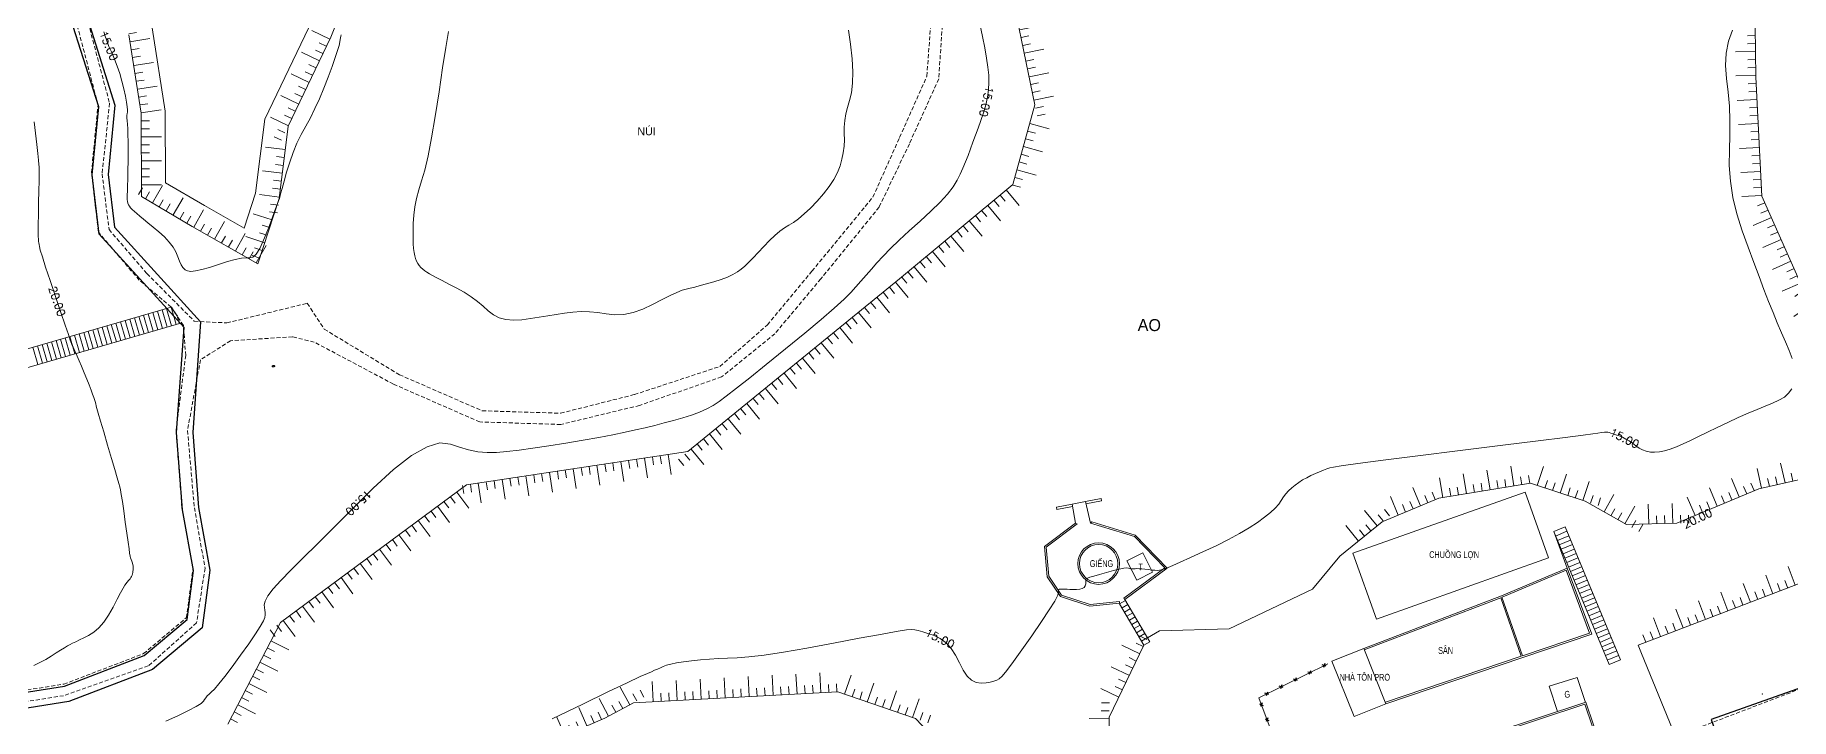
# Model space of a CAD drawing. Header units: inches. Extents: x 496359 to 501064, y 2374078 to 2377203.
# Drawn here: x 498504.2 to 498723.6, y 2376484 to 2376569.5 of the extents above; entities that cross this region are included whole.
import ezdxf
from ezdxf.enums import TextEntityAlignment as Align

# ---------------------------------------------------------------- set-up
doc = ezdxf.new("R2010")
doc.units = ezdxf.units.IN
doc.header["$MEASUREMENT"] = 0
doc.linetypes.add('DASHED', pattern=[0.75, 0.5, -0.25])
for name, color, linetype in [('chu', 6, 'Continuous'), ('MANH', 147, 'Continuous'), ('NOI', 2, 'Continuous'), ('tl', 8, 'Continuous')]:
    doc.layers.add(name, color=color, linetype=linetype)
for name, color, linetype, lineweight in [('LC Net dam 1', 30, 'Continuous', 30), ('LC Net manh', 239, 'Continuous', 5), ('manh1', 67, 'Continuous', 13)]:
    doc.layers.add(name, color=color, linetype=linetype, lineweight=lineweight)
doc.styles.get("Standard").update_dxf_attribs({"font": 'vnsimli.shx', "height": 2})
doc.styles.add('style1', font='')
doc.styles.get('style1').set_extended_font_data('.VnAvantH')

# ---------------------------------------------------------------- blocks, each defined once
blk = doc.blocks.new('r')
at = {"layer": 'tl', "color": 7}
for points in [[(0.1767766952966099, -0.1767766952966667), (-0.1767766952966667, 0.1767766952966667)], [(0.1767766952966667, 0.1767766952966667), (-0.1767766952966667, -0.1767766952966099)]]:
    blk.add_lwpolyline(points, dxfattribs=at)
blk = doc.blocks.new('t2')
at = {"layer": 'tl', "color": 250, "lineweight": 0}
for p, q in [((-2, 0), (-2, -1)), ((-1, 0), (-1, -1)), ((0, 0), (0, -2.5))]:
    blk.add_line(p, q, dxfattribs=at)
blk = doc.blocks.new('t1')
at = {"layer": 'tl', "color": 250, "lineweight": 0}
for p, q in [((0, 0), (0, 2.5)), ((-2, 0), (-2, 1)), ((-1, 0), (-1, 1))]:
    blk.add_line(p, q, dxfattribs=at)
blk = doc.blocks.new('Nền HT mới')
at = {"layer": 'MANH', "color": 2, "lineweight": 0, "elevation": -28.37660884582989}
for points in [[(130.6006077838874, 288.7666021673394), (132.1566226353216, 278.983901989126), (132.1966013410174, 268.5825400249487), (138.5302711901068, 264.8412317991642), (146.7290854587382, 260.1609931741295), (149.3876324974744, 268.3186597916683), (150.5236361792822, 277.381872502101), (155.8333753283996, 288.5088754756762), (159.2971724959834, 297.2282895715362)], [(133.4967058953525, 289.6569321453026), (135.15571147233, 279.2267269719778), (135.1900275715789, 270.298619802521), (140.0368831086134, 267.4355750078721), (145.0179013789211, 264.59219383862), (146.4465424743876, 268.9759333789734), (147.6072442911727, 278.2361916223927), (153.0824843711498, 289.7100156540437)], [(319.263608146056, 212.4965253066657), (342.6796568846958, 221.4207838456532), (352.9952836979692, 224.3750973781025), (357.0535828823386, 227.1874251914596), (361.2376730325677, 234.439507348874), (362.4697079947846, 239.6731787039353), (374.9819968995334, 252.0481692640496), (378.8087261418159, 253.566352819038), (392.8085973985771, 257.9236627453392), (398.1271565185789, 244.0935118104717)], [(117.2330175737197, 249.3193360901823), (135.8969602704792, 254.7470840592323)], [(135.9487418371182, 252.4203834621621), (135.3208285011979, 254.5795365003323)], [(136.5248736062831, 252.5879310205964), (135.8969602703628, 254.7470840592323)], [(117.8609309095236, 247.1601830515465), (136.5248736062831, 252.5879310205964)], [(128.4590288380323, 250.2422651978595), (127.8311155020538, 252.4014182364954)], [(129.0351606071972, 250.4098127567595), (128.4072472712187, 252.5689657953953)], [(129.6112923763621, 250.5773603151938), (128.9833790403836, 252.7365133538297)], [(130.1874241455271, 250.7449078740938), (129.5595108095486, 252.9040609127296)], [(130.7635559146338, 250.9124554329937), (130.1356425787135, 253.0716084716296)], [(131.3396876837987, 251.0800029918937), (130.7117743478784, 253.2391560305296)], [(131.9158194529637, 251.247550550328), (131.2879061170433, 253.4067035889639)], [(132.4919512221286, 251.415098109228), (131.8640378862083, 253.5742511478638)], [(133.0680829914099, 251.582645668128), (132.4401696554896, 253.7417987067638)], [(133.6442147604585, 251.7501932270279), (133.0163014245381, 253.9093462656638)], [(134.2203465296234, 251.9177407854622), (133.5924331937031, 254.0768938240981)], [(134.7964782987883, 252.0852883443622), (134.168564962868, 254.244441382998)], [(135.3726100679532, 252.2528359032622), (134.7446967320329, 254.411988941898)], [(136.9057005858676, 252.7398999710022), (136.6551712789851, 253.6013741315728)], [(120.9693158396449, 248.0641469307629), (120.3414025037246, 250.2232999693988)], [(121.5454476088098, 248.2316944896629), (120.9175342728895, 250.3908475282988)], [(122.1215793779747, 248.3992420485629), (121.4936660420544, 250.5583950871987)], [(122.6977111471397, 248.5667896074629), (122.0697978112194, 250.725942645633)], [(123.2738429163046, 248.7343371658972), (122.6459295803843, 250.893490204533)], [(123.8499746854695, 248.9018847247971), (123.2220613495492, 251.061037763433)], [(124.4261064546345, 249.0694322836971), (123.7981931187142, 251.2285853223329)], [(125.0022382237994, 249.2369798421314), (124.3743248878791, 251.3961328807673)], [(125.5783699929643, 249.4045274010314), (124.950456657044, 251.5636804396672)], [(126.1545017621293, 249.5720749599313), (125.5265884262089, 251.7312279985672)], [(126.7306335312942, 249.7396225188313), (126.1027201953739, 251.8987755574672)], [(127.3067653004591, 249.9071700772656), (126.6788519645388, 252.0663231159015)], [(127.8828970696241, 250.0747176361656), (127.2549837337037, 252.2338706748014)], [(119.2409205321501, 247.5615042545287), (118.6130071962298, 249.7206572931645)], [(119.817052301315, 247.7290518134287), (119.1891389653947, 249.8882048520645)], [(120.3931840704799, 247.8965993723286), (119.7652707345596, 250.0557524109645)], [(323.9045738191971, 201.0482350144921), (319.6920410780049, 211.4329590307934), (319.263608146056, 212.4965253066657)]]:
    blk.add_lwpolyline(points, dxfattribs=at)
at = {"layer": 'MANH', "color": 3, "linetype": 'DASHED', "lineweight": 0, "elevation": -28.37660884582989}
for points in [[(114.2086598497162, 206.3054971852725), (122.4799023975547, 207.6008209725296), (132.4415577300288, 211.4197322097061), (137.7995067356433, 215.9165763756646), (138.6059597798785, 222.0457638003318), (137.2351622667093, 229.6549174445136), (136.4916100906021, 239.3122166608846), (137.7004576629306, 248.6755223031541), (137.4275071687925, 252.4343205191581), (135.8969602704792, 254.7470840592323), (131.9006354691855, 258.1094686416363), (126.7978475258615, 264.1012189876674), (125.9236943662445, 271.5230056493929), (126.7457914373417, 280.0481889554685), (123.8098085178108, 291.2496537840379), (120.212729850381, 299.7893557729585), (116.2962429747031, 309.5502425948544)], [(125.1300828381254, 291.7318080318546), (128.189141891552, 280.2227440084716), (127.2564853989797, 271.4199519585272), (128.1192799633181, 264.4393466454385), (132.8533524695131, 258.9413522378927), (138.7785847520036, 252.9790859408131), (142.841231612435, 252.7691109729385), (152.9013563243252, 255.2166507141119), (155.0262155360006, 251.9862113738818), (164.4101170998811, 246.2887332965074), (174.7473017173515, 241.7801607753536), (184.5622350779058, 241.4776113898879), (193.7978028764528, 243.808686986511), (204.4765880759851, 247.3204016195996), (210.4185959292272, 252.5218337941369), (215.9808712941058, 259.2322458358867), (223.612129618884, 268.5084071852652), (226.9376178106222, 275.9534859149171), (230.348810513683, 283.6094858063771), (230.9290590313658, 291.6007184809459)], [(232.3734572297008, 291.4662348590246), (231.826520046573, 283.2645589499189), (228.1626691622705, 275.1677542905709), (224.3799511725711, 267.2384835415905), (217.0927319902739, 258.2759478738917), (211.3403873697434, 251.4049535230188), (204.6928919703978, 246.0135283949239), (194.4365094534051, 242.4524075504778), (184.5992490366962, 240.0710229756696), (174.4484454690873, 240.3858688608198), (163.6779694417537, 245.1090003582103), (153.7794183349515, 250.3680245060859), (151.0635831773443, 251.0238113589039), (143.3107733955885, 250.540923702476), (139.5530261535941, 248.1607874319343), (137.9255951248388, 239.3018763679465), (138.7833809712365, 229.6621176343797), (140.1178721244842, 222.1074327723509), (139.0645245084352, 215.2843461688062), (133.0188775616161, 209.8772226268811), (122.444461835611, 206.1591563214934), (114.3294751014373, 204.8828357089697)]]:
    blk.add_lwpolyline(points, dxfattribs=at)
at = {"layer": 'MANH', "lineweight": 0, "elevation": -28.37660884582989}
for points in [[(257.4783015823969, 212.4767051538838), (253.1449559110379, 203.48538960511), (253.0344040448008, 192.8089303010529)], [(236.1018085350561, 195.763725437635), (228.905632908286, 203.3023749421736), (219.2124822475062, 206.6366147756962), (193.6741346931713, 205.2871181298433), (190.1031533433752, 203.3566300570419), (184.974244926595, 201.12904224679)], [(142.9788176775373, 202.6152495559691), (149.5528409895533, 215.3202124637937), (172.7997040564123, 232.5193114969334), (200.4731116030644, 236.6747320242612), (226.9193479712167, 258.2612726217521), (241.1078232970367, 270.0927817359952), (243.8503090795175, 280.0435214940844), (240.2165985992806, 297.6824361471845)], [(333.7369770694104, 299.3815290880775), (333.981861539015, 283.4980982052548), (334.7328017770824, 268.632278525216), (340.7054002647101, 255.113788472434), (349.2299847735603, 242.7507551898634), (349.8017061877226, 238.9721343269957), (345.7705544008686, 234.6073323529599), (334.3318157712392, 232.0424143107994), (324.0705979901295, 227.7122924136384), (317.7891188543335, 227.5586146148307), (312.6348901580832, 230.466770654024), (305.7880641983984, 232.7135194781622), (294.3273956104576, 230.8579399138143), (287.2438753549404, 227.891289481373), (281.9635547801781, 223.5994692816785)], [(136.6622337196068, 253.5907022896608), (135.8969602704792, 254.7470840592323)], [(136.5248736062831, 252.5879310205964), (136.9167529114684, 252.7018952639228)], [(252.1247926753176, 230.7997386953248), (250.1583715353672, 230.4347895201681)], [(252.1795350515795, 230.5047755245505), (250.2257872409, 230.1421783994338)], [(252.1795350515795, 230.5047755245505), (252.1247926753176, 230.7997386953248)], [(283.6080912583902, 223.9803221714137), (305.1179858398436, 231.6169995315759)], [(308.0438285648752, 223.3759064999795), (305.1179858398436, 231.6169995315759)], [(248.5159141939994, 230.0967675065076), (246.549493054049, 229.731818331351)], [(246.6042354303108, 229.4368551605767), (246.549493054049, 229.731818331351)], [(248.5706565702612, 229.8018043357333), (246.6042354303108, 229.4368551605767)], [(248.5159141939994, 230.0967675065076), (250.1583715353672, 230.4347895201681), (250.7837101214727, 227.7205699909864)], [(248.5159141939994, 230.0967675065076), (248.9156903084995, 227.7197386710359)], [(254.4306954862595, 217.7435919651216), (250.7358994744764, 217.3395123239061), (247.0420626828027, 218.5669705722867), (245.4014184325397, 221.0353273595138), (245.0350686953216, 224.8209943309812), (248.9156903084995, 227.7197386710359)], [(254.4089522243639, 217.9424065285748), (250.7575464503652, 217.5430722403726), (247.1704974024951, 218.7350450287959), (245.5956703767342, 221.1043795006735), (245.2449867740552, 224.7281608143276), (249.1425397549219, 227.6395525368316)], [(248.9156903084995, 227.7197386710359), (249.1425397549219, 227.6395525368316)], [(250.9525417634914, 227.8785945958844), (250.7837101214727, 227.7205699909864)], [(250.7837101214727, 227.7205699909864), (256.2939358141784, 226.0609631654261), (260.0709497716789, 222.1283367447941), (254.9824306829878, 218.3671069614975)], [(250.9525417634914, 227.8785945958844), (256.4018441610433, 226.2373370583555), (260.3728175608603, 222.1027600927664), (255.1013119705649, 218.2062740064612)], [(308.7080969876306, 226.6766810244335), (310.1147072168578, 227.2627396080097)], [(310.3802350623346, 222.1158396638384), (308.7080969876306, 226.6766810244335)], [(315.6308819032902, 210.0611747442199), (308.7080969876306, 226.6766810244335)], [(308.9388564848387, 226.122830815093), (310.3454667140659, 226.7088893986693)], [(309.1696159820467, 225.5689806057526), (310.5762262112739, 226.1550391893288)], [(310.1147072168578, 227.2627396080097), (317.0374921325174, 210.6472333277961)], [(255.3389782472559, 223.0209276317073), (257.3252400605752, 224.0343165052509)], [(258.5691604673675, 221.5962084233215), (257.3252400605752, 224.0343165052509)], [(286.5339339834218, 215.7392291398173), (283.6080912583902, 223.9803221714137)], [(309.4003754792548, 225.0151303964121), (310.806985708482, 225.6011889799884)], [(309.6311349763464, 224.4612801870717), (311.0377452055736, 225.0473387706479)], [(309.8618944735545, 223.9074299777312), (311.2685047027817, 224.4934885613075)], [(310.0926539707625, 223.3535797683908), (311.4992641999897, 223.939638351967)], [(256.5828986540482, 220.5828195497779), (255.3389782472559, 223.0209276317073)], [(281.9635547801781, 223.5994692816785), (278.5407426380598, 219.4919082000306), (268.1361973730427, 214.5115661606578), (259.4165107396011, 214.279064514154), (257.918597396002, 213.4008752791597)], [(286.5339339834218, 215.7392291398173), (308.0438285648752, 223.3759064999795)], [(302.1649036846402, 218.6497064143805), (310.3828157854778, 222.1088892225562), (313.4475064619373, 213.855019399376)], [(302.2424962082341, 218.4653713926127), (310.2679918443364, 221.8435599384284), (313.1883623544172, 213.9783753016418)], [(310.3234134679706, 222.7997295590503), (311.7300236971978, 223.3857881426266)], [(310.5541729651786, 222.2458793497099), (311.9607831944058, 222.8319379332861)], [(310.7849324623867, 221.6920291403694), (312.1915426916139, 222.2780877239456)], [(311.0156919595947, 221.138178931029), (312.422302188822, 221.7242375146052)], [(256.5828986540482, 220.5828195497779), (258.5691604673675, 221.5962084233215)], [(311.2464514568028, 220.5843287216885), (312.65306168603, 221.1703873052647)], [(311.4772109540108, 220.0304785123481), (312.8838211832381, 220.6165370959243)], [(311.7079704512189, 219.4766283030076), (313.1145806804461, 220.0626868865838)], [(311.938729948427, 218.9227780936671), (313.3453401776542, 219.5088366772434)], [(254.4089522243639, 217.9424065285748), (254.4306954862595, 217.7435919651216)], [(254.4437220072186, 217.652739039102), (255.1746144886756, 218.0812430721162)], [(254.4437220072186, 217.652739039102), (257.4783015823969, 212.4767051538838)], [(254.7471799647365, 217.1351356505802), (255.4780724461934, 217.5636396835944)], [(254.9824306829878, 218.3671069614975), (255.1013119705649, 218.2062740064612)], [(255.1013119705649, 218.2062740064612), (258.209194063912, 212.905209186898)], [(284.9463770553166, 212.0723787866918), (302.1649036846402, 218.6497064143805)], [(285.0177455988642, 211.8855458907237), (302.0905378460347, 218.4072042502848)], [(302.0232520013278, 218.6003627157224), (302.0247172472345, 218.596156412681)], [(302.0905378459183, 218.4072042502848), (304.6421186751149, 211.0823435703678)], [(302.2307242833822, 218.4607542515187), (302.2362722281878, 218.4628735184124)], [(302.2307242834986, 218.4607542515187), (304.7841887164441, 211.1304862824654)], [(312.169489445635, 218.3689278843267), (313.5760996748622, 218.9549864679029)], [(312.4002489423774, 217.8150776749862), (313.8068591716046, 218.4011362585625)], [(312.6310084395855, 217.2612274656458), (314.0376186688127, 217.847286049222)], [(312.8617679367935, 216.7073772563053), (314.2683781660207, 217.2934358398816)], [(255.0506379222543, 216.6175322620584), (255.7815304037113, 217.0460362950726)], [(255.3540958797721, 216.0999288735366), (256.0849883612291, 216.5284329065507)], [(255.6575538372899, 215.5823254850147), (256.3884463187469, 216.0108295180289)], [(255.9610117948077, 215.0647220964929), (256.6919042762647, 215.4932261295071)], [(313.0925274340016, 216.1535270469649), (314.4991376632288, 216.7395856305411)], [(313.3232869312096, 215.5996768376244), (314.7298971604368, 216.1857354212007)], [(313.5540464284177, 215.045826628284), (314.9606566576449, 215.6318852118602)], [(313.7848059256257, 214.4919764189435), (315.191416154853, 215.0780350025198)], [(256.2644697523256, 214.5471187079711), (256.9953622337825, 214.9756227409853)], [(256.5679277098434, 214.0295153194493), (257.2988201913004, 214.4580193524635)], [(256.8713856673612, 213.5119119309275), (257.6022781488182, 213.9404159639416)], [(257.174843624879, 212.9943085424056), (257.905736106336, 213.4228125754198)], [(257.4783015823969, 212.4767051538838), (258.2091940638538, 212.905209186898)], [(313.4475064619373, 213.855019399376), (287.7299482013959, 205.1402123378975)], [(313.1883623545336, 213.9783753016418), (304.7841887164441, 211.1304862824654)], [(314.0155654228338, 213.9381262096031), (315.422175652061, 214.5241847931793)], [(314.2463249200418, 213.3842760002626), (315.6529351492691, 213.9703345838388)], [(314.4770844172499, 212.8304257909222), (315.8836946464771, 213.4164843744984)], [(280.9606642668414, 210.4719389825514), (284.9463770553166, 212.0723787866918)], [(287.7299482013959, 205.1402123378975), (284.9463770553748, 212.0723787866918)], [(304.6421186749985, 211.0823435703678), (287.6657602257374, 205.3296322519345)], [(304.7079126382641, 210.893467870952), (304.7083309962809, 210.8922668843916)], [(314.707843914458, 212.2765755815817), (316.1144541436852, 212.8626341651579)], [(314.938603411666, 211.7227253722413), (316.3452136408932, 212.3087839558175)], [(315.1693629088741, 211.1688751629008), (316.5759731381013, 211.754933746477)], [(315.4001224060821, 210.6150249535604), (316.8067326353093, 211.2010835371366)], [(279.155717068531, 181.8759667993909), (277.9045457478542, 184.9982235677926), (279.5026462269061, 185.3868170040114), (271.8471667684544, 205.8844004533639), (280.4825454740248, 210.1593109326823)], [(283.7442354128625, 203.5397725337571), (280.9606642668414, 210.4719389825514)], [(315.6308819032902, 210.0611747442199), (317.0374921325174, 210.6472333277961)], [(308.1181282125226, 207.3696472071497), (311.6450880151287, 208.4386278194761)], [(308.1181282125226, 207.3696472071497), (309.1726189066585, 204.1653129108636)], [(311.6450880151287, 208.4386278194761), (312.6723563030291, 205.3170156282758)], [(283.7442354128625, 203.5397725337571), (287.7299482013377, 205.1402123378975)], [(298.646928078907, 189.7433342337063), (295.2294108172691, 199.5768455983525), (312.7315030347718, 205.3364797890572), (315.5951788763095, 196.8481616000099), (314.9330396808846, 195.1994949611289), (298.646928078907, 189.7433342337063)]]:
    blk.add_lwpolyline(points, dxfattribs=at)
at = {"layer": 'MANH', "color": 2, "linetype": 'DASHED', "lineweight": 0, "elevation": -28.37660884582989}
blk.add_lwpolyline([(383.6947054448583, 232.9691807738891), (386.6288089938507, 224.9830029420009), (323.9045738191971, 201.0482350144921)], dxfattribs=at)
at = {"layer": 'MANH', "lineweight": 0, "elevation": -28.37660884582989}
blk.add_lwpolyline([(298.7709208549977, 189.9957995786717), (295.4850789462262, 199.4504303177273), (312.6054550501331, 205.0844483728906), (315.3820713347568, 196.8541863546161), (314.7818868031072, 195.3597812186381)], close=True, dxfattribs=at)
at = {"layer": 'MANH', "lineweight": 0}
for radius in [2.599402094725611, 2.399402094725611]:
    blk.add_circle((251.8157910272175, 222.6769580654254, -13.46960884582989), radius, dxfattribs=at)
at = {"layer": 'MANH', "color": 2, "lineweight": 0}
blk.add_point((334.7900944525072, 206.378804053591, -1.039608845829889), dxfattribs=at)
at = {"layer": 'manh1', "color": 1, "lineweight": 0, "elevation": -28.37660884582989}
for points in [[(127.4657111725001, 289.1590008548847), (127.6177715308195, 288.6372504173232), (127.8343149270559, 288.0328757641291), (128.1158215762744, 287.3442082148431), (128.4556687719933, 286.5741616202904), (128.8136400581034, 285.7418877710043), (129.1494701256206, 284.866656172966), (129.4561942967166, 283.9522046907259), (129.732289814744, 283.0016909939623), (129.9755848157265, 282.0303232487677), (130.1745708735589, 281.126192777363), (130.3177927591069, 280.3773073865486), (130.4034509892272, 279.7982906451834), (130.4322038920991, 279.3888761503076), (130.4098009212803, 279.1328419232195), (130.3700804699374, 278.9331224895468), (130.3468776466952, 278.6925515811345), (130.3459189144824, 278.3942016516266), (130.3677279420126, 278.0336736961654), (130.4097202781168, 277.6015012286989), (130.4558655477058, 277.0452843442945), (130.4901129553955, 276.3128115198961), (130.5097351078921, 275.3959349621473), (130.5144184407591, 274.2979794311723), (130.5050089602055, 273.0470412796749), (130.4868962694936, 271.8083738618916), (130.4654892002627, 270.7472147917761), (130.441768357884, 269.8915502260825), (130.4162085439939, 269.2440594895197), (130.3906779628642, 268.7928323796405), (130.3759110386063, 268.4637283523953), (130.3826453267875, 268.1824720370969), (130.4127709543727, 267.9362094392454), (130.4668911270028, 267.7220919629945), (130.5467349526052, 267.5358820249712), (130.6620738711254, 267.355002725908), (130.8226849504908, 267.1569150490141), (131.0303366936905, 266.9376466008289), (131.285863049915, 266.6959020276008), (131.5924992114351, 266.4278816044716), (131.9688223833264, 266.1120823407), (132.4333383574312, 265.7270414619161), (132.9887824346124, 265.2692407685718), (133.6330606273887, 264.7390338358855), (134.350873711116, 264.1420603175102), (135.0525203237239, 263.5118045615418), (135.6483310394151, 262.8817936675077), (136.1232301877508, 262.2579665611884), (136.4764331707893, 261.6424297019294), (136.7183080719014, 261.0418829144364), (136.911847988672, 260.4944186885295), (137.1201588094746, 260.0381091860509), (137.3543981531448, 259.6795119298076), (137.6184058426925, 259.4198999022519), (137.9240631987968, 259.2603534697009), (138.3388183224642, 259.2060818503996), (138.9299622623994, 259.262199677938), (139.7082769753806, 259.4291252390867), (140.6711631524422, 259.7042536134286), (141.7922429829532, 260.0715369972786), (142.9158489127922, 260.4372934838211), (143.8863339601712, 260.7079708272977), (144.677464322308, 260.8684288518889), (145.2874841633648, 260.9213787428489), (145.7320922712724, 260.8982277986979), (146.1072372097451, 260.9847086108675), (146.5089325020717, 261.3664300790442), (146.9533316522766, 262.0739336329898), (147.441342161158, 263.1048589618331), (147.9622555299475, 264.4145027626691), (148.4509132643625, 265.737005532199), (148.8421206419052, 266.8064665439924), (149.1249155639134, 267.5778939146003), (149.2987201600963, 268.0472370804673), (149.3710293090016, 268.2351845404519), (149.3873901513334, 268.269917853122), (149.3934183578867, 268.2798863313546), (149.3970885190693, 268.2876527662775), (149.4006325057753, 268.3001445885202), (149.409466953196, 268.3363635949245), (149.4538598016416, 268.5033931312537), (149.5640388011861, 268.908128255458), (149.7451392534467, 269.5682527524805), (149.9977452195062, 270.4829742670445), (150.3202257636049, 271.6298548913946), (150.7022112101013, 272.8750595282218), (151.1332928169331, 274.0847234394787), (151.61156618322, 275.2362012350386), (152.1360136462072, 276.3274853089279), (152.7024336298391, 277.3691754177598), (153.2866343408286, 278.426877709051), (153.8644052284117, 279.5661958986348), (154.4314134114584, 280.7977127320519), (154.9858721568644, 282.1193209592639), (155.5213939450377, 283.5077943405522), (156.0014403922878, 284.8258826853162), (156.3895200804736, 285.936348466148), (156.6795742494915, 286.8160540861463), (156.8717417559283, 287.4634114875844), (156.9729144990606, 287.8920299219353), (157.0243050199979, 288.1851529618179), (157.0671943230018, 288.4262173701463), (157.1089535530236, 288.6301847304603), (157.1525285754515, 288.8033877913294)], [(236.9787671835556, 290.1675499514131), (237.3129864820557, 288.5887047596661), (237.5953827715757, 287.148828927373), (237.8182176725286, 285.8655408978848), (237.9799072797805, 284.739687471596), (238.0786865413584, 283.7587309991395), (238.1055490518384, 282.8465987876443), (238.0515476631163, 281.9271604157439), (237.9153321271924, 280.9874741373969), (237.6977481033, 280.0260199028453), (237.4052197951287, 279.046619153527), (237.0754467658162, 278.0737205938822), (236.7461291423579, 277.1318212113729), (236.4236950767854, 276.2250804518735), (236.1090133534208, 275.3539579966491), (235.8008685273862, 274.5170524902096), (235.49109914358, 273.705496121609), (235.1714527889899, 272.9103659381544), (234.8400773135991, 272.1298746005086), (234.4941122283972, 271.3622210397771), (234.1182467495719, 270.5983861665627), (233.6234766648313, 269.7860565198971), (232.9209187573915, 268.8729883520318), (231.9961092132771, 267.8506505595906), (230.8511483654192, 266.720100272858), (229.5131020256131, 265.4962113792462), (228.1422647316404, 264.2671700673563), (226.8989532131864, 263.1211779494224), (225.8103886269428, 262.0732168759605), (224.8795811816863, 261.1249763364358), (224.097370973851, 260.2716114133982), (223.4057883736141, 259.4823631178042), (222.7466165284322, 258.7263105986094), (222.108964974007, 257.9974758997014), (221.485707777033, 257.2909121382436), (220.8449798030242, 256.5829159719324), (220.0027161769731, 255.7362142316451), (218.7751428717211, 254.6137485131076), (217.1324306891229, 253.1933188270232), (215.0793784653697, 251.4787836344367), (212.6746084170345, 249.5154937058142), (210.2650550072476, 247.5716951921968), (208.1976298979762, 245.9156386455907), (206.5307956994557, 244.5927056464752), (205.2684164103748, 243.6069351238584), (204.3752134131546, 242.9371790717742), (203.6356510029918, 242.4525105258836), (202.8339751048525, 242.0218052686578), (201.9333785070967, 241.6225345287858), (200.9287720172479, 241.2506498973271), (199.8264276907476, 240.9043896844996), (198.6690670530124, 240.5772321661389), (197.4995002168043, 240.2627397393262), (196.3246193512505, 239.9597395592755), (195.1429673574794, 239.6676321578598), (193.9389094729604, 239.3839935804172), (192.6200942217301, 239.0948795582553), (191.094274785607, 238.7863748096315), (189.3465490067074, 238.4562582843391), (187.379750755329, 238.1051189707978), (185.2257854118407, 237.7387118394872), (183.0732513872254, 237.3909777327826), (181.1107489289761, 237.0958873549862), (179.370196272449, 236.8594047082042), (177.8545025824033, 236.6833431124141), (176.5492046115151, 236.5726184755949), (175.3646137109654, 236.5549129344909), (174.2108035601605, 236.6576496483212), (173.0716472080721, 236.8839316931007), (171.9403092680195, 237.2249543647667), (170.7919043726915, 237.6247863619974), (169.4839557034475, 237.7566445855809), (167.8742309799463, 237.2940061455047), (165.939556600938, 236.1827612309171), (163.6831232414743, 234.424773852752), (161.1472485505556, 232.0853378911888), (158.5826477491692, 229.5543526228903), (156.2401448992941, 227.2219301056502), (154.1628195408894, 225.1548536954833), (152.3583248506811, 223.3637114734775), (150.8295003490684, 221.8452485706111), (149.5857299821846, 220.5693476860797), (148.6361221614688, 219.5055546634285), (147.9815876676048, 218.6482566361701), (147.6184827720908, 217.9942305613695), (147.5240343238156, 217.5297510544224), (147.5652471438561, 217.1756888455166), (147.6090584967214, 216.8528504478199), (147.6322223337529, 216.5470609692311), (147.6283250981987, 216.2524645360572), (147.5821314989053, 215.9481008070907), (147.4086433452949, 215.5140636017932), (147.0230799464671, 214.8306693443483), (146.4117285088914, 213.8785159168219), (145.577092962053, 212.6608741967393), (144.5479096762183, 211.2167715597352), (143.4940929442573, 209.7771013844213), (142.5855761509201, 208.5727598303383), (141.8512293114954, 207.6427937396256), (141.2943391329072, 206.9905880051119), (140.9057558408867, 206.5974051397679), (140.6272940834797, 206.3474353332458), (140.4005324298678, 206.1246667825071), (140.2146685562957, 205.9089480731091), (140.0633099501765, 205.6953825158453), (139.9189038592785, 205.4747413801415), (139.6225262837297, 205.1965489899194), (139.0154826695843, 204.8104902351661), (138.0718263848148, 204.3084603808275), (136.794572192307, 203.6921461196071), (135.2277553014037, 202.9797723423144)], [(183.51809586748, 203.2550417570783), (187.329061735717, 205.1115244547291), (190.4859942605881, 206.6384296272336), (192.8810635544405, 207.7851664581722), (194.5047941188723, 208.5476586613258), (195.4081628527538, 208.95203934651), (195.9065066467201, 209.1591834527826), (196.3156747295916, 209.3301806402778), (196.6902303692814, 209.4926670691384), (197.0417039421782, 209.6513700331016), (197.3847144402143, 209.8070171451582), (197.7954454377805, 209.9592467769435), (198.3498087736707, 210.1075755110396), (199.0605212890705, 210.2518784319436), (199.9279721928224, 210.3918894598646), (200.9417798976692, 210.5261370315602), (202.0392656694794, 210.6460578534206), (203.1578455657627, 210.7431384524716), (204.2878015397046, 210.816256042981), (205.4334092537219, 210.8671873681633), (206.6300407276767, 210.9077156809544), (208.0856524197779, 211.0067637524953), (210.0078883188007, 211.2331743253781), (212.429933162236, 211.5981704512997), (215.3432513850903, 212.1002476973845), (218.6634448604354, 212.7191564123532), (221.8926603904156, 213.3349031246653), (224.5331372597184, 213.8274731016172), (226.5011247175325, 214.1764678689105), (227.7918789734294, 214.3795113148553), (228.4606880361143, 214.4427452347627), (228.8440237481891, 214.4053965224339), (229.2786546734906, 214.3067462029321), (229.8219458688445, 214.1533149992501), (230.4813191114854, 213.9449462224184), (231.243940008052, 213.6741790132983), (232.025380421609, 213.2964049106849), (232.7410092386463, 212.7671040305322), (233.3765712321665, 212.0794355570724), (233.9311661537549, 211.2368744764863), (234.4136477397451, 210.2671115267476), (234.8780386559129, 209.3328161457939), (235.3783819227874, 208.5966246937787), (235.923673758346, 208.0859963641888), (236.5138484498648, 207.8030499512715), (237.1395155031396, 207.7330390382012), (237.7443976650875, 207.7853663199967), (238.272277206187, 207.86942750862), (238.7141802951855, 207.9704272997951), (239.0724816744378, 208.090198155438), (239.3704036295576, 208.254530154114), (239.7449051309422, 208.616331301575), (240.3328236304269, 209.3283490593931), (241.1565307846804, 210.4152496857023), (242.2134190815314, 211.8722832747189), (243.4654717907006, 213.6462841303473), (244.6871960426843, 215.4230079836598), (245.6531108485115, 216.8882018429613), (246.3252826395374, 217.9886389471976), (246.7015909923402, 218.7192117333798), (246.8072469361987, 219.1025015757805), (246.7956370689253, 219.2791042848876), (246.8203017895039, 219.3898538131652), (246.907528731278, 219.4589985371022), (247.0615032974792, 219.491194762235), (247.2810502734546, 219.4901319383098), (247.5549329678224, 219.473290461061), (247.8717650726949, 219.4580641704997), (248.2293240603803, 219.4475366123406), (248.6256610716855, 219.4428152343644), (249.0513054787925, 219.4474611691585), (249.4513823746283, 219.4817337700551), (249.7710532004176, 219.5658480463935), (250.0011017668339, 219.7030547270006), (250.1410694966371, 219.8926431806212), (250.1974211157112, 220.1270988876386), (250.2094035564851, 220.3620453611402), (250.216360689029, 220.5531241259923), (250.225435801437, 220.6929467422342), (250.2401447526108, 220.7815410447693), (250.2744394074589, 220.826462480185), (250.4085150974033, 220.8730158986909), (250.7224282792931, 220.9665000447458), (251.2291586994006, 221.1144276288724), (251.9265283769973, 221.3165761678865), (252.7884896822552, 221.5640980582139), (253.6609348171087, 221.8041301578669), (254.389755126268, 221.9838038356429), (254.9488969814893, 222.0942330713769), (255.3361472686565, 222.1349703645719), (255.5642809303872, 222.1122167398607), (255.7121607376657, 222.0636258460036), (255.8587716695083, 222.0268773347525), (256.0177441271417, 222.0083542507527), (256.1918755377455, 222.0086752152456), (256.3843200631136, 222.0251689114993), (256.6112052472936, 222.0411888141571), (256.88856861572, 222.0400751646994), (257.2189341996027, 222.0190640063411), (257.6014086597179, 221.9782313666692), (258.0281079303286, 221.9207973582124), (258.4526209557707, 221.8660066322809), (258.8285333610302, 221.8331048674336), (259.1479378438135, 221.8253193552991), (259.409804963977, 221.8427681698849), (259.6158653855136, 221.8829324650033), (259.7775325311859, 221.9305810890546), (259.9062610223236, 221.9704721550843), (260.0040699132414, 222.0000116750052), (260.0716189091954, 222.018877605853), (260.110847186651, 222.0277316760657), (260.1327300997264, 222.0308662969073), (260.1482376144895, 222.0325857321186), (260.1592711934982, 222.0336346667646), (260.1662696448084, 222.0341769582046), (260.1699643546062, 222.0344510487666), (260.1743048314866, 222.035723744837), (260.1833370789, 222.0393054568594), (260.1984679484785, 222.0457398574254), (260.2240925445849, 222.0569785725711), (260.2851746421702, 222.0841876821978), (260.5271017875102, 222.1924120457297), (261.0951014168722, 222.4466399559205), (262.0130165354394, 222.8576415371535), (263.2786777394404, 223.4250492401807), (264.8552255995501, 224.1358876502527), (266.5236729448125, 224.912671824397), (268.0649369218199, 225.6778641719757), (269.441488327172, 226.4181207413239), (270.6472347916033, 227.1309154135561), (271.6831513050174, 227.8144354298165), (272.5611801739478, 228.4603303535296), (273.2934766474109, 229.0603135488382), (273.8825063079757, 229.6130188679708), (274.330907403787, 230.1185360545678), (274.6520438400375, 230.5787697224332), (274.923460800147, 231.0050578130795), (275.2226888987398, 231.4087451253472), (275.562990059615, 231.7917842892384), (275.9464052114681, 232.1545462849936), (276.3719180016824, 232.4973043631217), (276.8313893867935, 232.8213270441083), (277.3165999549137, 233.1278691631196), (277.825970777606, 233.4171081608547), (278.358247695146, 233.688853848671), (278.9074846771009, 233.9417876544794), (279.4392597018204, 234.1681883381134), (279.9195220351148, 234.36038567586), (280.3449246599967, 234.5174182308292), (280.7294362087896, 234.6411875974773), (281.160215492132, 234.7440647826916), (282.1462467421125, 234.898374229615), (284.1958608159375, 235.1763648641681), (287.3916429014107, 235.5898790540559), (291.7207732673896, 236.13772209542), (297.0237483399151, 236.8008833834356), (302.3563664063158, 237.4664939985996), (306.7743634197441, 238.0216659022881), (310.117799468052, 238.4472546576908), (312.3712991256079, 238.7412816755859), (313.6025497504206, 238.9110198663002), (314.233050915941, 239.0020852740308), (314.6850269261677, 239.0601744064516), (315.0312382538732, 239.0931234149648), (315.2860234308801, 239.1022526956549), (315.4626531755248, 239.0876484782821), (315.6264132664701, 239.0485077425292), (315.8422639290266, 238.9839911297349), (316.1211970085906, 238.8939304993874), (316.4642033514147, 238.7781563703356), (316.8662361903162, 238.635819989202), (317.2960240761213, 238.4619983187331), (317.7222613305248, 238.2518008471852), (318.13966158126, 238.0046064890375), (318.5478122738468, 237.7215792419775), (318.949524452798, 237.4103241804441), (319.3620769404852, 237.1153077547824), (319.8027802766928, 236.8810032940855), (320.2746675297431, 236.7150640231011), (320.7786265676305, 236.6189359658783), (321.3169515316886, 236.5936420382386), (321.9025194014002, 236.6438737129247), (322.5482067799358, 236.7742809466472), (323.2563051745574, 236.9855960518507), (324.0276870265416, 237.2775629390417), (324.8652954746549, 237.6479127657985), (325.7859169111516, 238.0832885675518), (326.8062673264112, 238.5702946986457), (327.9287970447958, 239.1063915690793), (329.151492022972, 239.6897372775165), (330.4598176760528, 240.311820011997), (331.768580537876, 240.9234107992997), (332.9925663607473, 241.4753309455155), (334.1170950903952, 241.9594205864159), (335.1393006469052, 242.3758992324038), (336.0566666067507, 242.7342438087253), (336.8569605075218, 243.0910963587849), (337.5280097909899, 243.5031375083527), (338.0677173600461, 243.9801142429387), (338.4756731906718, 244.5238278624056)], [(338.5069340672972, 248.3345525357327), (338.117518245771, 249.3283617854504), (337.6514384843804, 250.398937533555), (337.1578624614676, 251.5454279491132), (336.6451728658913, 252.7678269356875), (336.1144981509469, 254.0669497399977), (335.564226347783, 255.4476939448541), (334.9835571901103, 256.9386297990022), (334.3617219124035, 258.568271259257), (333.6973290491196, 260.3411218653819), (332.9927985731674, 262.2556888930885), (332.2640417877165, 264.298512465266), (331.6041065389918, 266.3903260370171), (331.1059705180278, 268.4518434134698), (330.7850539411347, 270.4694671611687), (330.6409004166535, 272.44089887472), (330.6553513776789, 274.3659455542838), (330.7199118142644, 276.2457476052841), (330.7261102945822, 278.0814903946048), (330.6559532992587, 279.8732956344647), (330.5099511435301, 281.6207082415385), (330.309159238187, 283.3208759929439), (330.1793997326213, 284.957140648683), (330.2464814264722, 286.5128523948988), (330.5313662831368, 287.9852180061316), (331.034017283474, 289.3741279434798)], [(118.7564532606675, 277.906845546273), (118.9252109616109, 276.4821297539784), (119.0825952661735, 275.0859506977176), (119.2090753720304, 273.9498479407666), (119.3013566411728, 273.1122474371841), (119.3592020489205, 272.5721653350083), (119.3844840842694, 272.2852725800512), (119.3886747061088, 271.9865786944902), (119.3832647689314, 271.4111213450706), (119.3702590304356, 270.5147684923759), (119.3501951823173, 269.2976902280388), (119.3242946177534, 267.8050391463948), (119.2993480032937, 266.3075607180981), (119.2821358878327, 265.076089094804), (119.273808842122, 264.1563976383222), (119.2744897404382, 263.5522923650606), (119.2837652587377, 263.2408360158479), (119.2990325779583, 263.0805990136614), (119.3177280850987, 262.9298383187888), (119.3397128967381, 262.7634224178655), (119.3667173266922, 262.5723052778667), (119.4092621404607, 262.327342204695), (119.5287416177498, 261.8627110756388), (119.7864608117425, 261.0129527351273), (120.1923159041371, 259.7514632767452), (120.7443789311847, 258.0840784124484), (121.4211859298566, 256.0724163255109), (122.0958810843922, 254.0803503938405), (122.6416183080919, 252.4717202525972), (123.0370017440919, 251.3079078681221), (123.2805023353476, 250.5933654028377), (123.3843415981437, 250.2934238649359), (123.4233776866504, 250.1956171430102), (123.4725658512371, 250.087198867408), (123.5448072798363, 249.9315382386012), (123.6425538500234, 249.7215968304699), (123.767615639551, 249.4517748858234), (123.9284012377657, 249.095512287171), (124.1332372596416, 248.6264670374258), (124.3833599648251, 248.0405662268786), (124.6778602942986, 247.3397143924994), (125.0100476354755, 246.5394116704738), (125.3406873726681, 245.7307543334937), (125.6305461972997, 245.0048476075208), (125.87294264924, 244.3772543086125), (126.0670212759915, 243.8502460927157), (126.2143308232235, 243.4218900901651), (126.3250192167516, 243.0783174251592), (126.4093037796019, 242.8054612627639), (126.4692190408869, 242.6000030189207), (126.5067548503912, 242.4560980321294), (126.5318157773627, 242.341996908599), (126.6018393888417, 242.0730479489466), (126.7741907850768, 241.4648266015029), (127.0582672699284, 240.487173495294), (127.4530875639221, 239.1435569570785), (127.9433666887971, 237.4849463188475), (128.4383760528335, 235.8136892499788), (128.8473876210091, 234.4320749681829), (129.1551203098543, 233.3906636535576), (129.3606156549695, 232.6905271754986), (129.4734039522637, 232.2875365600376), (129.5516254418808, 231.9158460990911), (129.6534618343039, 231.3095724200284), (129.7887337195034, 230.4243229007734), (129.9581829254212, 229.2596251796385), (130.1564398306118, 227.8570377034521), (130.3505448783444, 226.4663835232532), (130.5075148400547, 225.3375703533566), (130.6218143928609, 224.5127492895735), (130.6932148277456, 223.9949191975793), (130.7258792134862, 223.75992216956), (130.7450146725214, 223.6598118929578), (130.7758410548604, 223.5464874291247), (130.8226105240219, 223.3947084829597), (130.8856162102356, 223.2011342187798), (130.9623647331655, 222.9709599203816), (131.0376026782369, 222.7386981266936), (131.0960638606384, 222.5389492175927), (131.1351655036606, 222.3775233835368), (131.1546771329058, 222.2546813771514), (131.1557986789312, 222.1661775269931), (131.1459601986035, 222.0862770489803), (131.1325977236311, 221.9892288366718), (131.1169530075904, 221.8706729611768), (131.0990405398816, 221.7302009541927), (131.0777055043191, 221.5697219347967), (131.0460045129921, 221.4010990866846), (130.9969964528618, 221.2362162544778), (130.9295424308557, 221.0771271911835), (130.8437502008792, 220.9242705678953), (130.7414051804853, 220.7782246563038), (130.6331121202138, 220.6420204229107), (130.529449594037, 220.5186143037317), (130.4320197858078, 220.4080628719566), (130.3398572231572, 220.3077491307085), (130.2455668894736, 220.2019145246049), (130.1057441561179, 219.9986247168308), (129.8770005163433, 219.6060532433366), (129.5520538066094, 219.0091966613581), (129.1305995521298, 218.2098607718399), (128.6180930675519, 217.2338838343894), (128.0475707158375, 216.2344895963943), (127.4521289560989, 215.3649302417798), (126.8376437752204, 214.6512430952316), (126.2062746360361, 214.096399919541), (125.5651023277942, 213.6921939649073), (124.9544521245452, 213.3864129674075), (124.4145780570734, 213.12670556171), (123.9520622154278, 212.9038912932774), (123.5661431080125, 212.7152387923015), (123.2456696947384, 212.5535402935384), (122.9244972281203, 212.3782805804549), (122.5364627172867, 212.1490109851038), (122.0702874212921, 211.8589895767545), (121.5244618855113, 211.5082134445584), (120.9012081227311, 211.1034070560163), (120.2153676628413, 210.6849201158075), (119.481892140645, 210.293134383337), (118.7037742988368, 209.9349987031346)]]:
    blk.add_lwpolyline(points, dxfattribs=at)
at = {"layer": 'manh1', "lineweight": 0, "elevation": -28.37660884582989}
blk.add_lwpolyline([(220.5685273979952, 289.3818190171769), (220.797144457586, 287.6132466485178), (220.9932747676548, 285.7899895649789), (221.0855092122847, 284.1501830699308), (221.0619897361075, 282.7342258383906), (220.9229779330244, 281.5463758683218), (220.6819010834488, 280.5717788054062), (220.4190609164698, 279.7170545090376), (220.2147694296482, 278.8886477108499), (220.0825253369449, 278.0704852332747), (220.0230089604202, 277.2596810548021), (220.0268025601445, 276.4549953569112), (220.0367206005658, 275.6518731922297), (219.9955005353595, 274.8458204366652), (219.8931887301778, 274.0360205028592), (219.7273243549325, 273.2220681751533), (219.4930985670699, 272.4023488982966), (219.1641172487334, 271.5675800982317), (218.7140874851075, 270.7085321437953), (218.1389047309103, 269.8239589728801), (217.4402363565796, 268.9156152367977), (216.6321894584735, 267.995273157434), (215.7977398342964, 267.1318124415739), (215.0198475469997, 266.3940441212071), (214.3125102522363, 265.7932624793066), (213.6767537865135, 265.3284207656434), (213.1047349131013, 264.9819452906413), (212.5483693451433, 264.6494405725425), (211.9595464459899, 264.226523379275), (211.3302395427645, 263.6957052456601), (210.6603993231593, 263.0564389656683), (209.9577566451671, 262.3229303163862), (209.2687457999027, 261.5809600529647), (208.6397792504331, 260.9163586724935), (208.0784359386935, 260.3436781255914), (207.5837761138728, 259.8644002847759), (207.142583225509, 259.4728629649071), (206.6764974074949, 259.1336125619164), (206.1071964552439, 258.8111437772786), (205.421725898811, 258.4994346624626), (204.6206821729475, 258.1978583703203), (203.7205975629086, 257.9086762703409), (202.8200693468725, 257.6460831500044), (202.0176623665075, 257.4242479991553), (201.3296831771777, 257.2452526487796), (200.755405106237, 257.1074179014577), (200.2741621430077, 256.9985883640511), (199.7626852177827, 256.8475098139061), (199.0977024189242, 256.5830128113193), (198.2585279930545, 256.193532018402), (197.2443195162386, 255.6808467967821), (196.0707091650156, 255.0671969223222), (194.8323309289453, 254.484242159353), (193.6238927811546, 254.063611495254), (192.4615417659561, 253.8273305277726), (191.3474533336748, 253.7759232171265), (190.2785310080553, 253.8905072011439), (189.2340222939429, 254.0572657146877), (188.1931028001172, 254.162314627265), (187.1521757704368, 254.1863028057305), (186.1104842384857, 254.1270065041645), (185.0670844065071, 253.9904368523894), (184.0170696679315, 253.814882092589), (182.9555845336336, 253.6387557708113), (181.8820408638612, 253.4689410407482), (180.7977664298423, 253.3083254806152), (179.7113145655649, 253.1673485147221), (178.6726783451786, 253.1057609146847), (177.7317937319795, 253.1832366128838), (176.8968166462191, 253.4096802877648), (176.166745410771, 253.7848451323262), (175.5274152030515, 254.2973458640663), (174.8948384295263, 254.8791182045279), (174.185063077025, 255.4620365108749), (173.3841719350939, 256.0342883853627), (172.4926146923144, 256.5931235593198), (171.5270063827093, 257.1338551882109), (170.586587046394, 257.6311106131798), (169.7706213975371, 258.0595922129614), (169.0958961701299, 258.4151353709785), (168.5638674740958, 258.6980508104352), (168.16648381297, 258.9143669753721), (167.853981659403, 259.0999436689926), (167.5765255327615, 259.2906660646586), (167.3255631929542, 259.4927392769059), (167.0996156703959, 259.7075094663924), (166.8983628900069, 259.9368476322306), (166.7213623012694, 260.1906342566399), (166.5682059568981, 260.4787504001906), (166.4388145695602, 260.8030710657513), (166.333120554923, 261.1649659024006), (166.2507976030511, 261.5707767954482), (166.189955333718, 262.0571862006946), (166.1487198547738, 262.6608341112187), (166.1268796348058, 263.3877669763206), (166.1250398267339, 264.237622703371), (166.1470423514302, 265.202183531077), (166.2153338814433, 266.2325042741759), (166.3523458921163, 267.279750770369), (166.5618145029339, 268.3364776921844), (166.843724752548, 269.4068506908989), (167.1942506039677, 270.5233042090586), (167.590451168483, 271.8762822881727), (168.0093480796831, 273.655957710409), (168.44685447752, 275.8928770310631), (168.9014266058848, 278.5801402632533), (169.3678901303838, 281.6458064740909), (169.81674185256, 284.6651285732551), (170.2185200255526, 287.2133762216581), (170.5683388208317, 289.2187251611067)], dxfattribs=at)
at = {"layer": 'manh1', "color": 1, "lineweight": 0, "elevation": -28.37660884582989}
blk.add_lwpolyline([(148.5155551427788, 247.3265459252907), (148.5128499314351, 247.3035295148766), (148.5183636705669, 247.2851291610314), (148.5321010139933, 247.2714696307121), (148.5537945322039, 247.2625724062709), (148.5818369293747, 247.2584532969086), (148.6146130050811, 247.2591225667311), (148.6518158077424, 247.2645739656327), (148.6931970483902, 247.2747547849467), (148.7375972227355, 247.2893599518029), (148.7782905761896, 247.3066084640486), (148.8085572376194, 247.324717832209), (148.8272671173372, 247.3433755523911), (148.8343601822899, 247.3624813458337), (148.8306119504896, 247.3817554469606), (148.8207255514035, 247.3996116080707), (148.8094088335683, 247.414465984275), (148.7974609105195, 247.4260508105544), (148.7849727597832, 247.4343426185114), (148.7716826031146, 247.439470564892), (148.7559388646087, 247.4422301179184), (148.7360888561279, 247.4434167127511), (148.7118652371037, 247.4431593464142), (148.683323387294, 247.4414335307119), (148.6510577321214, 247.4379656328274), (148.618581365391, 247.4311375594152), (148.5894105659145, 247.4193343612751), (148.5641556862438, 247.4022981356284), (148.5429740378213, 247.3801050609363), (148.526184389023, 247.3534629688984)], close=True, dxfattribs=at)
at = {"lineweight": 0, "rotation": 20.86270339519937}
for p in [(338.8867745297657, 219.9752512061423, -28.37660884582989), (333.2801555629749, 217.8384723774543, -28.37660884582989), (336.0834650463703, 218.9068617917983, -28.37660884582989), (327.6735365962422, 215.701693549232, -28.37660884582989), (330.4768460795794, 216.770082963576, -28.37660884582989), (322.0669176294514, 213.5649147210097, -28.37660884582989), (324.8702271128468, 214.633304134888, -28.37660884582989)]:
    blk.add_blockref('t1', p, dxfattribs=at)
at = {"layer": 'NOI', "lineweight": 0}
for name, p, rotation in [('t1', (130.7358451906521, 287.9163615661128, -28.37660884582989), 279.0376330849445), ('t2', (241.9179108633589, 289.4238525349101, -28.37660884582989), 101.6403935248514), ('t1', (155.7102121141552, 288.2507766475355, -28.37660884582989), 64.4898031703333), ('t2', (333.9326217130338, 286.6918383957272, -28.37660884582989), 270.8832937364713), ('t1', (131.2070946884387, 284.9536054315431, -28.37660884582989), 279.0376330849445), ('t1', (154.4181969495885, 285.5432506896941, -28.37660884582989), 64.4898031703333), ('t2', (242.523216278355, 286.4855527961081, -28.37660884582989), 101.6403935248514), ('t2', (333.9788690329924, 283.6921948859854, -28.37660884582989), 270.8832937364713), ('t1', (131.6783441862253, 281.9908492974391, -28.37660884582989), 279.0376330849445), ('t1', (153.12618178508, 282.835724731387, -28.37660884582989), 64.4898031703333), ('t2', (243.1285216934093, 283.5472530573061, -28.37660884582989), 101.6403935248514), ('t1', (132.149593684012, 279.0280931633351, -28.37660884582989), 279.0376330849445), ('t1', (151.8341666205133, 280.1281987730799, -28.37660884582989), 64.4898031703333), ('t2', (243.7338271084054, 280.6089533185041, -28.37660884582989), 101.6403935248514), ('t2', (334.1234188338321, 280.6957910269884, -28.37660884582989), 272.8918126710837), ('t2', (334.2747695139888, 277.6996112972884, -28.37660884582989), 272.8918126710837), ('t1', (132.1679813718119, 276.028670505566, -28.37660884582989), 270.2202211436162), ('t1', (150.5421514560048, 277.4206728147728, -28.37660884582989), 64.4898031703333), ('t2', (243.2065995776838, 277.7079083895696, -28.37660884582989), 74.59146191540856), ('t2', (334.4261201941454, 274.7034315680539, -28.37660884582989), 272.8918126710837), ('t1', (132.1795120955258, 273.0286926654553, -28.37660884582989), 270.2202211436162), ('t1', (150.1558756547793, 274.447822275517, -28.37660884582989), 82.85567537145872), ('t2', (242.409500232262, 274.8157409266023, -28.37660884582989), 74.59146191540856), ('t2', (334.577470874302, 271.7072518383538, -28.37660884582989), 272.8918126710837), ('t1', (133.5344431054591, 267.7922748992605, -28.37660884582989), 329.429590123776), ('t1', (132.1910428192396, 270.028714824879, -28.37660884582989), 270.2202211436162), ('t1', (149.7827682999241, 271.4711142107299, -28.37660884582989), 82.85567537145872), ('t2', (241.6124008868401, 271.923573463635, -28.37660884582989), 74.59146191540856), ('t2', (334.7288215544004, 268.7110721091194, -28.37660884582989), 272.8918126710837), ('t1', (136.1174575178929, 266.2664844337305, -28.37660884582989), 329.429590123776), ('t1', (138.7019460438796, 264.7432323502762, -28.37660884582989), 330.2804019625556), ('t1', (149.4096609450107, 268.4944061464084, -28.37660884582989), 82.85567537145872), ('t2', (240.2622793451928, 269.3876981562389, -28.37660884582989), 39.82410657798521), ('t2', (335.9132934577692, 265.9603317877663, -28.37660884582989), 293.8363011441608), ('t1', (141.3073320194426, 263.2559650847143, -28.37660884582989), 330.2804019625556), ('t1', (148.5129464435204, 265.6347135910219, -28.37660884582989), 71.94944269590661), ('t2', (237.9582369360187, 267.4663994870534, -28.37660884582989), 39.82410657798521), ('t1', (143.9127179950056, 261.768697819618, -28.37660884582989), 330.2804019625556), ('t1', (147.5833782092714, 262.7823631748943, -28.37660884582989), 71.94944269590661), ('t1', (146.5181039705685, 260.281430554056, -28.37660884582989), 330.2804019625556), ('t2', (233.3501521177286, 263.6238021482168, -28.37660884582989), 39.82410657798521), ('t2', (235.6541945268445, 265.5451008174023, -28.37660884582989), 39.82410657798521), ('t2', (337.1256681890272, 263.2162203629887, -28.37660884582989), 293.8363011441608), ('t2', (231.0461097085545, 261.7025034790313, -28.37660884582989), 39.82410657798521), ('t2', (338.3380429202853, 260.4721089386767, -28.37660884582989), 293.8363011441608), ('t2', (228.7420672993803, 259.7812048093801, -28.37660884582989), 39.82410657798521), ('t2', (339.5504176515433, 257.727997513899, -28.37660884582989), 293.8363011441608), ('t2', (226.4338391021638, 257.8649796759164, -28.37660884582989), 39.22278279845438), ('t2', (224.1097597704547, 255.9679674831605, -28.37660884582989), 39.22278279845438), ('t2', (340.7860167635999, 254.9968719873032, -28.37660884582989), 304.5871208982716), ('t2', (221.7856804386875, 254.0709552904045, -28.37660884582989), 39.22278279845438), ('t2', (217.1375217752693, 250.276930904427, -28.37660884582989), 39.22278279845438), ('t2', (219.4616011069784, 252.1739430976486, -28.37660884582989), 39.22278279845438), ('t2', (214.8134424435602, 248.3799187116711, -28.37660884582989), 39.22278279845438), ('t2', (212.4893631118512, 246.4829065189151, -28.37660884582989), 39.22278279845438), ('t2', (210.1652837801421, 244.5858943261592, -28.37660884582989), 39.22278279845438), ('t2', (207.841204448433, 242.6888821329376, -28.37660884582989), 39.22278279845438), ('t2', (205.5171251167239, 240.7918699401816, -28.37660884582989), 39.22278279845438), ('t2', (203.1930457849567, 238.8948577474257, -28.37660884582989), 39.22278279845438), ('t2', (189.1114705412811, 234.968675536049, -28.37660884582989), 8.539693843855886), ('t2', (192.0782102174753, 235.4141591987027, -28.37660884582989), 8.539693843855886), ('t2', (195.0449498936696, 235.8596428613564, -28.37660884582989), 8.539693843855886), ('t2', (198.0116895698638, 236.3051265240101, -28.37660884582989), 8.539693843855886), ('t2', (200.8689664532476, 236.9978455546698, -28.37660884582989), 39.22278279845438), ('t2', (303.7208827061158, 232.3788252407139, -28.37660884582989), 189.1968641314121), ('t2', (334.6840763071132, 232.1214019888466, -28.37660884582989), 192.6384308254698), ('t2', (337.6113869792362, 232.7777953380173, -28.37660884582989), 192.6384308254698), ('t2', (174.2777721602515, 232.7412572232461, -28.37660884582989), 8.539693843855886), ('t2', (177.2445118364458, 233.1867408858998, -28.37660884582989), 8.539693843855886), ('t2', (180.21125151264, 233.6322245485535, -28.37660884582989), 8.539693843855886), ('t2', (183.1779911888343, 234.0777082112072, -28.37660884582989), 8.539693843855886), ('t2', (186.1447308650868, 234.5231918733953, -28.37660884582989), 8.539693843855886), ('t2', (292.0360472367656, 229.8982998765459, -28.37660884582989), 202.7244320014453), ('t2', (294.8365775793254, 230.9403807985982, -28.37660884582989), 189.1968641314121), ('t2', (297.7980126215889, 231.4198622791482, -28.37660884582989), 189.1968641314121), ('t2', (300.7594476638524, 231.8993437601639, -28.37660884582989), 189.1968641314121), ('t2', (306.6488057762663, 232.4310717950029, -28.37660884582989), 161.8330307059055), ('t2', (309.4992616354184, 231.4957101563377, -28.37660884582989), 161.8330307059055), ('t2', (312.3497174945123, 230.5603485176725, -28.37660884582989), 161.8330307059055), ('t2', (329.1364626293116, 229.8500319946943, -28.37660884582989), 202.8792139272004), ('t2', (331.9004421696345, 231.0164011907218, -28.37660884582989), 202.8792139272004), ('t2', (171.5895425758836, 231.6239783465317, -28.37660884582989), 36.49573986587458), ('t2', (286.6195656092068, 227.3838534005372, -28.37660884582989), 219.1040518568191), ('t2', (289.2689268928998, 228.7394016915387, -28.37660884582989), 202.7244320014453), ('t2', (314.986290106147, 229.1400468390821, -28.37660884582989), 150.5671264981595), ('t2', (326.3724830890469, 228.6836627991324, -28.37660884582989), 202.8792139272004), ('t2', (169.1778393194591, 229.8396892994097, -28.37660884582989), 36.49573986587458), ('t2', (284.2915601946925, 225.4916613413407, -28.37660884582989), 219.1040518568191), ('t2', (317.5990861400542, 227.6658362415073, -28.37660884582989), 150.5671264981595), ('t2', (320.5700920467543, 227.6266517489603, -28.37660884582989), 181.4014745512871), ('t2', (323.5691946287452, 227.7000254676132, -28.37660884582989), 181.4014745512871), ('t2', (164.3544328066682, 226.2711112056313, -28.37660884582989), 36.49573986587458), ('t2', (166.7661360630927, 228.0554002527533, -28.37660884582989), 36.49573986587458), ('t2', (161.9427295502437, 224.4868221585093, -28.37660884582989), 36.49573986587458), ('t2', (159.5310262938192, 222.702533111853, -28.37660884582989), 36.49573986587458), ('t2', (157.1193230373947, 220.918244064731, -28.37660884582989), 36.49573986587458), ('t2', (152.2959165245456, 217.3496659709526, -28.37660884582989), 36.49573986587458), ('t2', (154.7076197809702, 219.1339550180746, -28.37660884582989), 36.49573986587458), ('t2', (149.8842132681793, 215.5653769238306, -28.37660884582989), 36.49573986587458), ('t2', (148.3635933246742, 213.021871440058, -28.37660884582989), 62.64126312253125), ('t2', (256.9579039613063, 211.3969253310388, -28.37660884582989), 244.2683555502657), ('t2', (255.6554339120094, 208.6944132088138, -28.37660884582989), 244.2683555502657), ('t2', (146.9849124818038, 210.3574316990016, -28.37660884582989), 62.64126312253125), ('t2', (205.128851574792, 205.8924079583412, -28.37660884582989), 183.0248087039139), ('t2', (208.1246719148521, 206.0507130128717, -28.37660884582989), 183.0248087039139), ('t2', (211.1204922548541, 206.2090180674022, -28.37660884582989), 183.0248087039139), ('t2', (214.1163125949142, 206.3673231219327, -28.37660884582989), 183.0248087039139), ('t2', (217.1121329349162, 206.5256281759976, -28.37660884582989), 183.0248087039139), ('t2', (220.0604389695263, 206.344935508856, -28.37660884582989), 161.0178611551371), ('t2', (254.3529638626542, 205.9919010865888, -28.37660884582989), 244.2683555502657), ('r', (278.2201896045635, 209.0393405011309, -2.264608845829887), 26.33753109914955), ('r', (280.0125816208938, 209.9266571639491, -2.264608845829887), 26.33753109914955), ('t2', (145.6062316388752, 207.6929919579452, -28.37660884582989), 62.64126312253125), ('t2', (190.5694676952016, 203.6087216268679, -28.37660884582989), 208.3958489388347), ('t2', (193.2085167833184, 205.0354030597409, -28.37660884582989), 208.3958489388347), ('t2', (196.1413905547279, 205.4174927947497, -28.37660884582989), 183.0248087039139), ('t2', (199.1372108947298, 205.5757978492802, -28.37660884582989), 183.0248087039139), ('t2', (202.13303123479, 205.7341029038107, -28.37660884582989), 183.0248087039139), ('t2', (222.8972990323718, 205.3691153493164, -28.37660884582989), 161.0178611551371), ('t2', (225.7341590952756, 204.3932951897768, -28.37660884582989), 161.0178611551371), ('r', (272.8430135555727, 206.377390513142, -2.264608845829887), 26.33753109914955), ('r', (274.635405571903, 207.2647071759602, -2.264608845829887), 26.33753109914955), ('r', (276.4277975882333, 208.1520238387784, -2.264608845829887), 26.33753109914955), ('t2', (144.2275507960048, 205.0285522168888, -28.37660884582989), 62.64126312253125), ('t2', (185.086017785482, 201.1775874415798, -28.37660884582989), 203.4762731771315), ('t2', (187.8376931520806, 202.3726952513134, -28.37660884582989), 203.4762731771315), ('t2', (228.5710191581211, 203.4174750302373, -28.37660884582989), 161.0178611551371), ('t2', (253.1427030902751, 203.267825215069, -28.37660884582989), 269.4067388070168), ('r', (272.1581393720744, 205.0517697962387, -2.264608845829887), 110.4797575865311), ('r', (272.8578922444185, 203.178178080303, -2.264608845829887), 110.4797575865311)]:
    blk.add_blockref(name, p, dxfattribs=dict(at, rotation=rotation))
at = {"layer": 'chu', "color": 1, "lineweight": 0, "style": 'style1'}
blk.add_text('NóI', height=1, dxfattribs=at).set_placement((194.1562527486285, 276.2263592215641, -28.37660884582989))
at = {"layer": 'chu', "color": 6, "lineweight": 0, "style": 'style1'}
blk.add_text('AO', height=1.5, rotation=359.2672157837458, dxfattribs=at).set_placement((256.6976367755606, 251.7725445231808, -28.37660884582989))
at = {"layer": 'chu', "color": 6, "lineweight": 0, "style": 'style1', "width": 0.7}
for s, p in [('CHUåNG LîN', (293.1387281852703, 223.369855451343, -28.37660884582989)), ('GIÕNG', (250.7050746360374, 222.2532982439188, -28.37660884582989)), ('T', (256.7854017980326, 221.8188413455537, -28.37660884582989)), ('S¢N', (294.24975871691, 211.3914687423421, -4.173608845829886)), ('NHµ T¤N PRO', (281.936512808029, 208.0416994946463, -4.173608845829886)), ('G', (310.0373733210772, 205.9128227871297, -28.37660884582989))]:
    blk.add_text(s, height=0.85, dxfattribs=at).set_placement(p)
at = {"layer": 'manh1', "lineweight": 0}
for s, rotation, p in [('15.00', 292.2332722003777, (128.090974657568, 287.404992806205, -28.37660884582989)), ('15.00', 257.2483479509253, (237.7921182521432, 280.4430200927345, -28.37660884582989)), ('20.00', 288.710786952065, (121.625607528088, 255.4688529255254, -28.37660884582989)), ('15.00', 333.7499438677222, (317.5476634504785, 238.3379032057164, -28.37660884582989)), ('15.00', 224.6220257677965, (159.3105529259237, 230.2727167745506, -28.37660884582989)), ('20.00', 25.7873354822087, (326.6737972121382, 228.3137486888481, -28.37660884582989)), ('15.00', 334.1993434713812, (231.9848435075883, 213.3160017937807, -28.37660884582989))]:
    blk.add_text(s, height=1, rotation=rotation, dxfattribs=at).set_placement(p, align=Align.MIDDLE)

msp = doc.modelspace()

# ---------------------------------------------------------------- linework, layer by layer
at = {"layer": 'LC Net dam 1'}
for points in [[(498499.585841995, 2376486.838822192), (498507.8570845429, 2376488.134145979), (498517.8187398753, 2376491.953057216), (498523.176688881, 2376496.449901382), (498523.9831419252, 2376502.579088807), (498522.612344412, 2376510.188242451), (498521.8687922359, 2376519.845541667), (498522.8046893141, 2376532.967645525), (498512.1750296712, 2376544.634543994), (498511.3008765116, 2376552.056330656), (498512.1280988129, 2376560.556705723), (498506.6962434715, 2376577.696176892), (498501.67342512, 2376590.083567601)], [(498503.6649396546, 2376590.49455026), (498508.5791170746, 2376578.375092327), (498514.1583587207, 2376560.77056398), (498513.312304748, 2376552.07667833), (498514.0861447071, 2376545.506576714), (498524.860627943, 2376533.680722812), (498523.8742760398, 2376519.851197733), (498524.5986520062, 2376510.442960252), (498526.006693153, 2376502.627071092), (498525.0581436295, 2376495.417925002), (498518.8476902813, 2376490.205587057), (498508.3754974957, 2376486.190955616), (498500.3222971401, 2376484.92977848)]]:
    msp.add_lwpolyline(points, dxfattribs=at)
msp.add_lwpolyline([(498771.2345539944, 2376446.612978761), (498753.0911947131, 2376497.910760745), (498713.6645765323, 2376483.96607793), (498731.8069080227, 2376432.671201879), (498735.8579044747, 2376434.250105006)], close=True, dxfattribs=at)

# ---------------------------------------------------------------- block references
at = {"layer": 'LC Net manh'}
msp.add_blockref('Nền HT mới', (498385.2951889661, 2376280.772814431, 2.924608845829887), dxfattribs=at)

doc.saveas('drawing.dxf')
